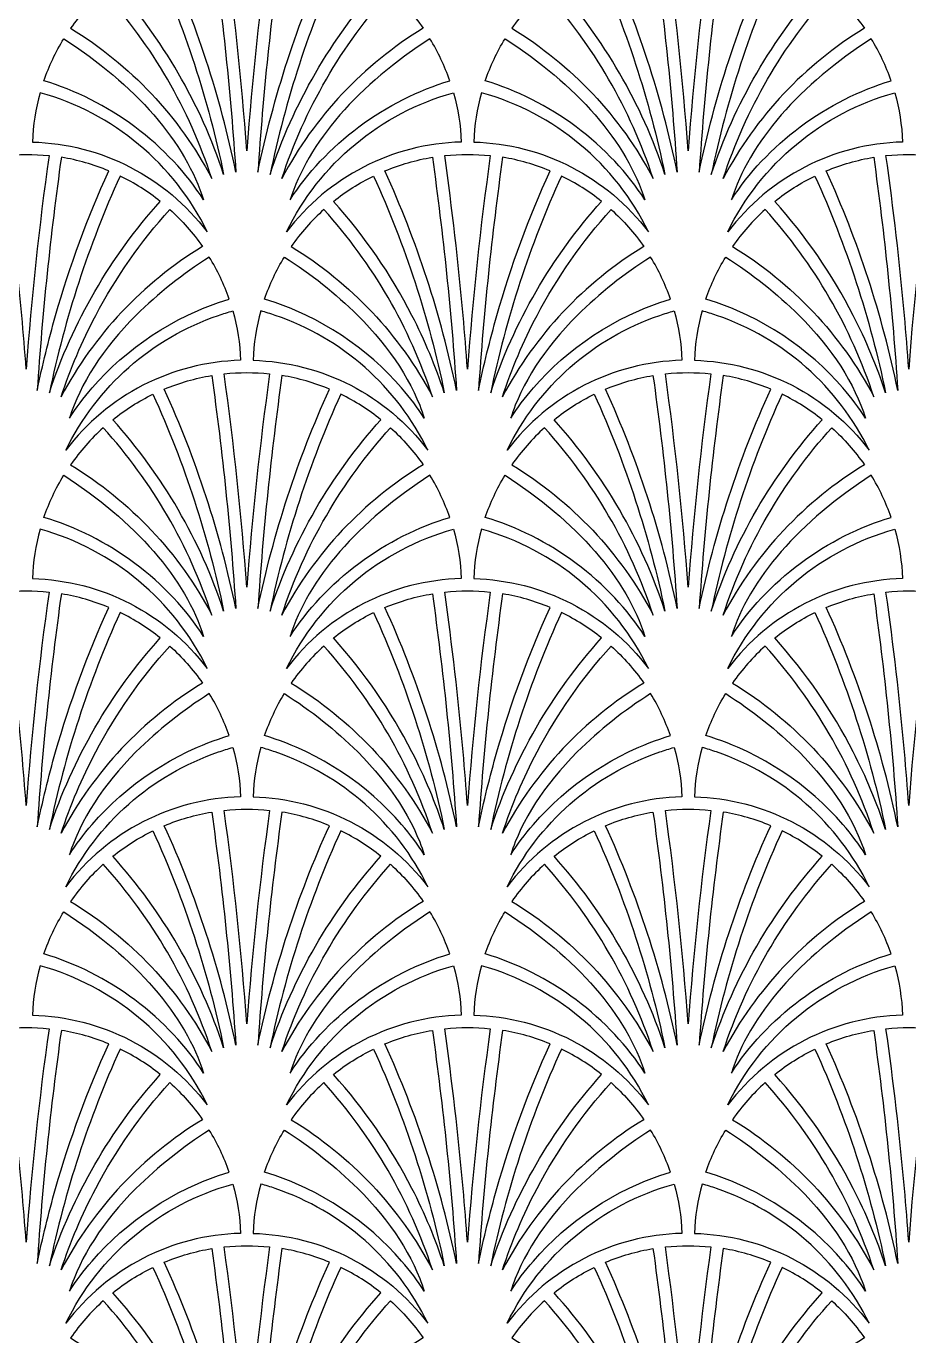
# Model space of a CAD drawing. Extents: x 2725 to 3975, y -848 to 1652.
# Drawn here: x 3244 to 3669, y -195 to 436 of the extents above; entities that cross this region are included whole.
import ezdxf

# ---------------------------------------------------------------- set-up
doc = ezdxf.new("R2010")
doc.units = 0
doc.layers.add('LAYER_05', color=1, linetype='CONTINUOUS')

msp = doc.modelspace()

# ---------------------------------------------------------------- linework, layer by layer
at = {"layer": 'LAYER_05'}
for points in [[(3333.12, 478.18, -0.018184), (3344.76, 365.84, 0.055844), (3310.27, 471.62, -0.057686)], [(3350.05, 376.13, 0.016589), (3339.07, 478.99, -0.053276), (3361.04, 478.99, 0.016589)], [(3366.98, 478.18, 0.018184), (3355.35, 365.84, -0.055844), (3389.84, 471.62, 0.057686)], [(3545.74, 478.18, -0.018184), (3557.38, 365.84, 0.055844), (3522.89, 471.62, -0.057686)], [(3562.68, 376.13, 0.016589), (3551.69, 478.99, -0.053276), (3573.66, 478.99, 0.016589)], [(3579.61, 478.18, 0.018184), (3567.97, 365.84, -0.055844), (3602.46, 471.62, 0.057686)], [(3304.8, 469.15, -0.055852), (3338.88, 364.62, 0.104701), (3285.43, 456.89, -0.055584)], [(3395.31, 469.15, 0.055852), (3361.22, 364.62, -0.104701), (3414.67, 456.89, 0.055584)], [(3517.42, 469.15, -0.055852), (3551.51, 364.62, 0.104701), (3498.05, 456.89, -0.055584)], [(3607.93, 469.15, 0.055852), (3573.84, 364.62, -0.104701), (3627.3, 456.89, 0.055584)], [(3265.11, 435.13, -0.136031), (3333.18, 362.76, 0.104879), (3280.86, 453.01, 0.057808)], [(3435, 435.13, 0.136031), (3366.92, 362.76, -0.104879), (3419.25, 453.01, -0.057808)], [(3477.73, 435.13, -0.136031), (3545.81, 362.76, 0.104879), (3493.48, 453.01, 0.057808)], [(3647.62, 435.13, 0.136031), (3579.55, 362.76, -0.104879), (3631.87, 453.01, -0.057808)], [(3261.83, 430.1), (3268.04, 425.97), (3274.07, 421.69), (3279.89, 417.26), (3285.48, 412.7), (3288.19, 410.38), (3290.83, 408.02), (3293.4, 405.64), (3295.91, 403.23), (3298.34, 400.79), (3300.71, 398.34), (3303, 395.86), (3305.21, 393.37), (3307.34, 390.85), (3309.4, 388.33), (3311.37, 385.78), (3313.26, 383.23), (3315.07, 380.67), (3316.79, 378.1), (3318.43, 375.53), (3319.98, 372.95), (3321.45, 370.37), (3322.82, 367.79), (3324.11, 365.21), (3325.32, 362.64), (3326.43, 360.07), (3327.45, 357.51), (3328.39, 354.96), (3329.24, 352.42), (3327.67, 354.81), (3326.02, 357.19), (3324.3, 359.55), (3322.51, 361.9), (3320.65, 364.22), (3318.72, 366.53), (3316.73, 368.81), (3314.67, 371.06), (3312.54, 373.27), (3310.35, 375.46), (3308.11, 377.6), (3305.8, 379.71), (3303.44, 381.77), (3301.03, 383.78), (3298.57, 385.75), (3296.06, 387.66), (3293.51, 389.52), (3290.92, 391.33), (3288.29, 393.07), (3285.63, 394.76), (3282.94, 396.39), (3280.22, 397.95), (3277.47, 399.45), (3274.71, 400.88), (3271.93, 402.24), (3269.14, 403.54), (3266.33, 404.76), (3263.52, 405.92), (3260.71, 407.01), (3257.9, 408.02), (3255.09, 408.97), (3252.29, 409.85, -0.054287)], [(3438.28, 430.1), (3432.06, 425.97), (3426.04, 421.69), (3420.22, 417.26), (3414.62, 412.7), (3411.92, 410.38), (3409.28, 408.02), (3406.7, 405.64), (3404.2, 403.23), (3401.76, 400.79), (3399.4, 398.34), (3397.11, 395.86), (3394.9, 393.37), (3392.77, 390.85), (3390.71, 388.33), (3388.74, 385.78), (3386.85, 383.23), (3385.04, 380.67), (3383.31, 378.1), (3381.68, 375.53), (3380.12, 372.95), (3378.66, 370.37), (3377.28, 367.79), (3375.99, 365.21), (3374.79, 362.64), (3373.68, 360.07), (3372.65, 357.51), (3371.72, 354.96), (3370.87, 352.42), (3372.44, 354.81), (3374.09, 357.19), (3375.8, 359.55), (3377.59, 361.9), (3379.45, 364.22), (3381.38, 366.53), (3383.38, 368.81), (3385.44, 371.06), (3387.56, 373.27), (3389.75, 375.46), (3392, 377.6), (3394.3, 379.71), (3396.66, 381.77), (3399.07, 383.78), (3401.53, 385.75), (3404.04, 387.66), (3406.59, 389.52), (3409.18, 391.33), (3411.81, 393.07), (3414.48, 394.76), (3417.17, 396.39), (3419.89, 397.95), (3422.63, 399.45), (3425.4, 400.88), (3428.18, 402.24), (3430.97, 403.54), (3433.77, 404.76), (3436.58, 405.92), (3439.39, 407.01), (3442.21, 408.02), (3445.01, 408.97), (3447.81, 409.85, 0.054287)], [(3474.45, 430.1), (3480.66, 425.97), (3486.69, 421.69), (3492.51, 417.26), (3498.1, 412.7), (3500.81, 410.38), (3503.45, 408.02), (3506.02, 405.64), (3508.53, 403.23), (3510.97, 400.79), (3513.33, 398.34), (3515.62, 395.86), (3517.83, 393.37), (3519.96, 390.85), (3522.02, 388.33), (3523.99, 385.78), (3525.88, 383.23), (3527.69, 380.67), (3529.41, 378.1), (3531.05, 375.53), (3532.6, 372.95), (3534.07, 370.37), (3535.45, 367.79), (3536.74, 365.21), (3537.94, 362.64), (3539.05, 360.07), (3540.08, 357.51), (3541.01, 354.96), (3541.86, 352.42), (3540.29, 354.81), (3538.64, 357.19), (3536.92, 359.55), (3535.13, 361.9), (3533.27, 364.22), (3531.35, 366.53), (3529.35, 368.81), (3527.29, 371.06), (3525.16, 373.27), (3522.98, 375.46), (3520.73, 377.6), (3518.43, 379.71), (3516.07, 381.77), (3513.66, 383.78), (3511.19, 385.75), (3508.69, 387.66), (3506.14, 389.52), (3503.54, 391.33), (3500.92, 393.07), (3498.25, 394.76), (3495.56, 396.39), (3492.84, 397.95), (3490.1, 399.45), (3487.33, 400.88), (3484.55, 402.24), (3481.76, 403.54), (3478.96, 404.76), (3476.15, 405.92), (3473.33, 407.01), (3470.52, 408.02), (3467.72, 408.97), (3464.92, 409.85, -0.054287)], [(3650.9, 430.1), (3644.69, 425.97), (3638.66, 421.69), (3632.84, 417.26), (3627.25, 412.7), (3624.54, 410.38), (3621.9, 408.02), (3619.33, 405.64), (3616.82, 403.23), (3614.38, 400.79), (3612.02, 398.34), (3609.73, 395.86), (3607.52, 393.37), (3605.39, 390.85), (3603.33, 388.33), (3601.36, 385.78), (3599.47, 383.23), (3597.66, 380.67), (3595.94, 378.1), (3594.3, 375.53), (3592.75, 372.95), (3591.28, 370.37), (3589.9, 367.79), (3588.62, 365.21), (3587.41, 362.64), (3586.3, 360.07), (3585.28, 357.51), (3584.34, 354.96), (3583.49, 352.42), (3585.06, 354.81), (3586.71, 357.19), (3588.43, 359.55), (3590.22, 361.9), (3592.08, 364.22), (3594, 366.53), (3596, 368.81), (3598.06, 371.06), (3600.19, 373.27), (3602.37, 375.46), (3604.62, 377.6), (3606.93, 379.71), (3609.28, 381.77), (3611.7, 383.78), (3614.16, 385.75), (3616.66, 387.66), (3619.22, 389.52), (3621.81, 391.33), (3624.44, 393.07), (3627.1, 394.76), (3629.79, 396.39), (3632.51, 397.95), (3635.26, 399.45), (3638.02, 400.88), (3640.8, 402.24), (3643.59, 403.54), (3646.4, 404.76), (3649.2, 405.92), (3652.02, 407.01), (3654.83, 408.02), (3657.64, 408.97), (3660.44, 409.85, 0.054287)], [(3246.74, 380.34, -0.227638), (3330.96, 337.02, 0.214359), (3250.5, 404.12, 0.058403)], [(3453.36, 380.34, 0.227638), (3369.15, 337.02, -0.214359), (3449.6, 404.12, -0.058403)], [(3459.37, 380.34, -0.227638), (3543.58, 337.02, 0.214359), (3463.13, 404.12, 0.058403)], [(3665.99, 380.34, 0.227638), (3581.77, 337.02, -0.214359), (3662.22, 404.12, -0.058403)], [(3241.63, 296.77, 0.012432), (3232.76, 373.8, -0.053276), (3254.73, 373.8, 0.016589), (3243.74, 270.94, 0.004156)], [(3257.91, 296.77, -0.037182), (3283.53, 366.42, 0.057686), (3260.67, 372.99, 0.018184), (3249.03, 260.64, -0.018623)], [(3451.07, 260.64, 0.055844), (3416.58, 366.42, -0.057686), (3439.43, 372.99, -0.018184)], [(3454.25, 296.77, 0.012432), (3445.38, 373.8, -0.053276), (3467.35, 373.8, 0.016589), (3456.36, 270.94, 0.004156)], [(3470.53, 296.77, -0.037182), (3496.15, 366.42, 0.057686), (3473.3, 372.99, 0.018184), (3461.66, 260.64, -0.018623)], [(3663.69, 260.64, 0.055844), (3629.2, 366.42, -0.057686), (3652.06, 372.99, -0.018184)], [(3666.88, 296.77, 0.012432), (3658, 373.8, -0.053276), (3679.97, 373.8, 0.016589), (3668.99, 270.94, 0.004156)], [(3254.91, 259.43, -0.104701), (3308.36, 351.7, 0.055584), (3289, 363.95, 0.055852)], [(3429.62, 296.77, 0.065073), (3391.74, 351.7, -0.055584), (3411.11, 363.95, -0.055852), (3445.2, 259.43, 0.03936)], [(3467.53, 259.43, -0.104701), (3520.99, 351.7, 0.055584), (3501.62, 363.95, 0.055852)], [(3642.24, 296.77, 0.065073), (3604.37, 351.7, -0.055584), (3623.73, 363.95, -0.055852), (3657.82, 259.43, 0.03936)], [(3277.25, 296.77, -0.062169), (3312.94, 347.81, -0.057808), (3328.69, 329.93, 0.136031), (3260.61, 257.56, -0.042433)], [(3439.49, 257.56, 0.104879), (3387.17, 347.81, 0.057808), (3371.42, 329.93, -0.136031)], [(3489.87, 296.77, -0.062169), (3525.56, 347.81, -0.057808), (3541.31, 329.93, 0.136031), (3473.23, 257.56, -0.042433)], [(3652.12, 257.56, 0.104879), (3599.79, 347.81, 0.057808), (3584.04, 329.93, -0.136031)], [(3264.56, 247.23), (3265.77, 249.08), (3267.03, 250.92), (3268.33, 252.76), (3269.67, 254.59), (3271.06, 256.41), (3272.48, 258.22), (3273.95, 260.01), (3275.46, 261.79), (3278.61, 265.3), (3281.9, 268.74), (3285.34, 272.09), (3288.93, 275.34), (3292.64, 278.48), (3296.47, 281.51), (3300.41, 284.42), (3304.44, 287.18), (3308.56, 289.81), (3312.75, 292.29), (3317, 294.61), (3321.3, 296.77, -0.039301), (3341.5, 304.65, 0.054287), (3331.97, 324.9, 0.053379), (3296.62, 296.77), (3293.71, 293.79), (3290.91, 290.78), (3288.22, 287.74), (3285.65, 284.68), (3283.19, 281.59), (3280.86, 278.49), (3278.65, 275.37), (3276.57, 272.24), (3274.61, 269.1), (3272.79, 265.96), (3271.09, 262.82), (3269.52, 259.68), (3268.08, 256.55), (3266.78, 253.43), (3266.17, 251.87), (3265.6, 250.32), (3265.06, 248.77)], [(3435.55, 247.23), (3434.34, 249.08), (3433.08, 250.92), (3431.78, 252.76), (3430.44, 254.59), (3429.05, 256.41), (3427.62, 258.22), (3426.15, 260.01), (3424.64, 261.79), (3421.5, 265.3), (3418.21, 268.74), (3414.76, 272.09), (3411.18, 275.34), (3407.47, 278.48), (3403.64, 281.51), (3399.7, 284.42), (3395.66, 287.18), (3391.54, 289.81), (3387.35, 292.29), (3383.1, 294.61), (3378.8, 296.77, 0.039301), (3358.6, 304.65, -0.054287), (3368.14, 324.9, -0.053379), (3403.49, 296.77), (3406.4, 293.79), (3409.2, 290.78), (3411.89, 287.74), (3414.46, 284.68), (3416.91, 281.59), (3419.24, 278.49), (3421.45, 275.37), (3423.54, 272.24), (3425.49, 269.1), (3427.32, 265.96), (3429.02, 262.82), (3430.59, 259.68), (3432.02, 256.55), (3433.33, 253.43), (3433.93, 251.87), (3434.51, 250.32), (3435.04, 248.77)], [(3477.18, 247.23), (3478.39, 249.08), (3479.65, 250.92), (3480.95, 252.76), (3482.29, 254.59), (3483.68, 256.41), (3485.11, 258.22), (3486.58, 260.01), (3488.09, 261.79), (3491.23, 265.3), (3494.52, 268.74), (3497.97, 272.09), (3501.55, 275.34), (3505.26, 278.48), (3509.09, 281.51), (3513.03, 284.42), (3517.06, 287.18), (3521.18, 289.81), (3525.38, 292.29), (3529.63, 294.61), (3533.92, 296.77, -0.039301), (3554.12, 304.65, 0.054287), (3544.59, 324.9, 0.053379), (3509.24, 296.77), (3506.33, 293.79), (3503.53, 290.78), (3500.84, 287.74), (3498.27, 284.68), (3495.82, 281.59), (3493.48, 278.49), (3491.28, 275.37), (3489.19, 272.24), (3487.24, 269.1), (3485.41, 265.96), (3483.71, 262.82), (3482.14, 259.68), (3480.71, 256.55), (3479.4, 253.43), (3478.8, 251.87), (3478.22, 250.32), (3477.68, 248.77)], [(3648.17, 247.23), (3646.96, 249.08), (3645.7, 250.92), (3644.4, 252.76), (3643.06, 254.59), (3641.67, 256.41), (3640.25, 258.22), (3638.78, 260.01), (3637.27, 261.79), (3634.12, 265.3), (3630.83, 268.74), (3627.38, 272.09), (3623.8, 275.34), (3620.09, 278.48), (3616.26, 281.51), (3612.32, 284.42), (3608.29, 287.18), (3604.17, 289.81), (3599.97, 292.29), (3595.72, 294.61), (3591.43, 296.77, 0.039301), (3571.23, 304.65, -0.054287), (3580.76, 324.9, -0.053379), (3616.11, 296.77), (3619.02, 293.79), (3621.82, 290.78), (3624.51, 287.74), (3627.08, 284.68), (3629.54, 281.59), (3631.87, 278.49), (3634.08, 275.37), (3636.16, 272.24), (3638.11, 269.1), (3639.94, 265.96), (3641.64, 262.82), (3643.21, 259.68), (3644.65, 256.55), (3645.95, 253.43), (3646.56, 251.87), (3647.13, 250.32), (3647.67, 248.77)], [(3336.38, 296.77, -0.01416), (3343.29, 298.92, -0.058403), (3347.05, 275.14, 0.227638), (3262.84, 231.83, -0.199593)], [(3363.73, 296.77, 0.01416), (3356.82, 298.92, 0.058403), (3353.05, 275.14, -0.227638), (3437.27, 231.83, 0.199593)], [(3549, 296.77, -0.01416), (3555.91, 298.92, -0.058403), (3559.67, 275.14, 0.227638), (3475.46, 231.83, -0.199593)], [(3576.35, 296.77, 0.01416), (3569.44, 298.92, 0.058403), (3565.68, 275.14, -0.227638), (3649.89, 231.83, 0.199593)], [(3333.12, 267.79, -0.018184), (3344.76, 155.45, 0.055844), (3310.27, 261.22, -0.057686)], [(3350.05, 165.74, 0.016589), (3339.07, 268.6, -0.053276), (3361.04, 268.6, 0.016589)], [(3366.98, 267.79, 0.018184), (3355.35, 155.45, -0.055844), (3389.84, 261.22, 0.057686)], [(3545.74, 267.79, -0.018184), (3557.38, 155.45, 0.055844), (3522.89, 261.22, -0.057686)], [(3562.68, 165.74, 0.016589), (3551.69, 268.6, -0.053276), (3573.66, 268.6, 0.016589)], [(3579.61, 267.79, 0.018184), (3567.97, 155.45, -0.055844), (3602.46, 261.22, 0.057686)], [(3304.8, 258.76, -0.055852), (3338.88, 154.23, 0.104701), (3285.43, 246.5, -0.055584)], [(3395.31, 258.76, 0.055852), (3361.22, 154.23, -0.104701), (3414.67, 246.5, 0.055584)], [(3517.42, 258.76, -0.055852), (3551.51, 154.23, 0.104701), (3498.05, 246.5, -0.055584)], [(3607.93, 258.76, 0.055852), (3573.84, 154.23, -0.104701), (3627.3, 246.5, 0.055584)], [(3265.11, 224.74, -0.136031), (3333.18, 152.37, 0.104879), (3280.86, 242.62, 0.057808)], [(3435, 224.74, 0.136031), (3366.92, 152.37, -0.104879), (3419.25, 242.62, -0.057808)], [(3477.73, 224.74, -0.136031), (3545.81, 152.37, 0.104879), (3493.48, 242.62, 0.057808)], [(3647.62, 224.74, 0.136031), (3579.55, 152.37, -0.104879), (3631.87, 242.62, -0.057808)], [(3261.83, 219.71), (3268.04, 215.58), (3274.07, 211.3), (3279.89, 206.87), (3285.48, 202.31), (3288.19, 199.99), (3290.83, 197.63), (3293.4, 195.25), (3295.91, 192.84), (3298.34, 190.4), (3300.71, 187.95), (3303, 185.47), (3305.21, 182.97), (3307.34, 180.46), (3309.4, 177.93), (3311.37, 175.39), (3313.26, 172.84), (3315.07, 170.28), (3316.79, 167.71), (3318.43, 165.14), (3319.98, 162.56), (3321.45, 159.98), (3322.82, 157.4), (3324.11, 154.82), (3325.32, 152.25), (3326.43, 149.68), (3327.45, 147.12), (3328.39, 144.57), (3329.24, 142.03), (3327.67, 144.42), (3326.02, 146.8), (3324.3, 149.16), (3322.51, 151.51), (3320.65, 153.83), (3318.72, 156.14), (3316.73, 158.42), (3314.67, 160.67), (3312.54, 162.88), (3310.35, 165.07), (3308.11, 167.21), (3305.8, 169.32), (3303.44, 171.38), (3301.03, 173.39), (3298.57, 175.36), (3296.06, 177.27), (3293.51, 179.13), (3290.92, 180.94), (3288.29, 182.68), (3285.63, 184.37), (3282.94, 186), (3280.22, 187.56), (3277.47, 189.05), (3274.71, 190.49), (3271.93, 191.85), (3269.14, 193.14), (3266.33, 194.37), (3263.52, 195.53), (3260.71, 196.61), (3257.9, 197.63), (3255.09, 198.58), (3252.29, 199.45, -0.054287)], [(3438.28, 219.71), (3432.06, 215.58), (3426.04, 211.3), (3420.22, 206.87), (3414.62, 202.31), (3411.92, 199.99), (3409.28, 197.63), (3406.7, 195.25), (3404.2, 192.84), (3401.76, 190.4), (3399.4, 187.95), (3397.11, 185.47), (3394.9, 182.97), (3392.77, 180.46), (3390.71, 177.93), (3388.74, 175.39), (3386.85, 172.84), (3385.04, 170.28), (3383.31, 167.71), (3381.68, 165.14), (3380.12, 162.56), (3378.66, 159.98), (3377.28, 157.4), (3375.99, 154.82), (3374.79, 152.25), (3373.68, 149.68), (3372.65, 147.12), (3371.72, 144.57), (3370.87, 142.03), (3372.44, 144.42), (3374.09, 146.8), (3375.8, 149.16), (3377.59, 151.51), (3379.45, 153.83), (3381.38, 156.14), (3383.38, 158.42), (3385.44, 160.67), (3387.56, 162.88), (3389.75, 165.07), (3392, 167.21), (3394.3, 169.32), (3396.66, 171.38), (3399.07, 173.39), (3401.53, 175.36), (3404.04, 177.27), (3406.59, 179.13), (3409.18, 180.94), (3411.81, 182.68), (3414.48, 184.37), (3417.17, 186), (3419.89, 187.56), (3422.63, 189.05), (3425.4, 190.49), (3428.18, 191.85), (3430.97, 193.14), (3433.77, 194.37), (3436.58, 195.53), (3439.39, 196.61), (3442.21, 197.63), (3445.01, 198.58), (3447.81, 199.45, 0.054287)], [(3474.45, 219.71), (3480.66, 215.58), (3486.69, 211.3), (3492.51, 206.87), (3498.1, 202.31), (3500.81, 199.99), (3503.45, 197.63), (3506.02, 195.25), (3508.53, 192.84), (3510.97, 190.4), (3513.33, 187.95), (3515.62, 185.47), (3517.83, 182.97), (3519.96, 180.46), (3522.02, 177.93), (3523.99, 175.39), (3525.88, 172.84), (3527.69, 170.28), (3529.41, 167.71), (3531.05, 165.14), (3532.6, 162.56), (3534.07, 159.98), (3535.45, 157.4), (3536.74, 154.82), (3537.94, 152.25), (3539.05, 149.68), (3540.08, 147.12), (3541.01, 144.57), (3541.86, 142.03), (3540.29, 144.42), (3538.64, 146.8), (3536.92, 149.16), (3535.13, 151.51), (3533.27, 153.83), (3531.35, 156.14), (3529.35, 158.42), (3527.29, 160.67), (3525.16, 162.88), (3522.98, 165.07), (3520.73, 167.21), (3518.43, 169.32), (3516.07, 171.38), (3513.66, 173.39), (3511.19, 175.36), (3508.69, 177.27), (3506.14, 179.13), (3503.54, 180.94), (3500.92, 182.68), (3498.25, 184.37), (3495.56, 186), (3492.84, 187.56), (3490.1, 189.05), (3487.33, 190.49), (3484.55, 191.85), (3481.76, 193.14), (3478.96, 194.37), (3476.15, 195.53), (3473.33, 196.61), (3470.52, 197.63), (3467.72, 198.58), (3464.92, 199.45, -0.054287)], [(3650.9, 219.71), (3644.69, 215.58), (3638.66, 211.3), (3632.84, 206.87), (3627.25, 202.31), (3624.54, 199.99), (3621.9, 197.63), (3619.33, 195.25), (3616.82, 192.84), (3614.38, 190.4), (3612.02, 187.95), (3609.73, 185.47), (3607.52, 182.97), (3605.39, 180.46), (3603.33, 177.93), (3601.36, 175.39), (3599.47, 172.84), (3597.66, 170.28), (3595.94, 167.71), (3594.3, 165.14), (3592.75, 162.56), (3591.28, 159.98), (3589.9, 157.4), (3588.62, 154.82), (3587.41, 152.25), (3586.3, 149.68), (3585.28, 147.12), (3584.34, 144.57), (3583.49, 142.03), (3585.06, 144.42), (3586.71, 146.8), (3588.43, 149.16), (3590.22, 151.51), (3592.08, 153.83), (3594, 156.14), (3596, 158.42), (3598.06, 160.67), (3600.19, 162.88), (3602.37, 165.07), (3604.62, 167.21), (3606.93, 169.32), (3609.28, 171.38), (3611.7, 173.39), (3614.16, 175.36), (3616.66, 177.27), (3619.22, 179.13), (3621.81, 180.94), (3624.44, 182.68), (3627.1, 184.37), (3629.79, 186), (3632.51, 187.56), (3635.26, 189.05), (3638.02, 190.49), (3640.8, 191.85), (3643.59, 193.14), (3646.4, 194.37), (3649.2, 195.53), (3652.02, 196.61), (3654.83, 197.63), (3657.64, 198.58), (3660.44, 199.45, 0.054287)], [(3246.74, 169.95, -0.227638), (3330.96, 126.63, 0.214359), (3250.5, 193.72, 0.058403)], [(3453.36, 169.95, 0.227638), (3369.15, 126.63, -0.214359), (3449.6, 193.72, -0.058403)], [(3459.37, 169.95, -0.227638), (3543.58, 126.63, 0.214359), (3463.13, 193.72, 0.058403)], [(3665.99, 169.95, 0.227638), (3581.77, 126.63, -0.214359), (3662.22, 193.72, -0.058403)], [(3241.63, 86.38, 0.012432), (3232.76, 163.4, -0.053276), (3254.73, 163.4, 0.016589), (3243.74, 60.55, 0.004156)], [(3257.91, 86.38, -0.037182), (3283.53, 156.03, 0.057686), (3260.67, 162.59, 0.018184), (3249.03, 50.25, -0.018623)], [(3451.07, 50.25, 0.055844), (3416.58, 156.03, -0.057686), (3439.43, 162.59, -0.018184)], [(3454.25, 86.38, 0.012432), (3445.38, 163.4, -0.053276), (3467.35, 163.4, 0.016589), (3456.36, 60.55, 0.004156)], [(3470.53, 86.38, -0.037182), (3496.15, 156.03, 0.057686), (3473.3, 162.59, 0.018184), (3461.66, 50.25, -0.018623)], [(3663.69, 50.25, 0.055844), (3629.2, 156.03, -0.057686), (3652.06, 162.59, -0.018184)], [(3666.88, 86.38, 0.012432), (3658, 163.4, -0.053276), (3679.97, 163.4, 0.016589), (3668.99, 60.55, 0.004156)], [(3254.91, 49.04, -0.104701), (3308.36, 141.31, 0.055584), (3289, 153.56, 0.055852)], [(3429.62, 86.38, 0.065073), (3391.74, 141.31, -0.055584), (3411.11, 153.56, -0.055852), (3445.2, 49.04, 0.03936)], [(3467.53, 49.04, -0.104701), (3520.99, 141.31, 0.055584), (3501.62, 153.56, 0.055852)], [(3642.24, 86.38, 0.065073), (3604.37, 141.31, -0.055584), (3623.73, 153.56, -0.055852), (3657.82, 49.04, 0.03936)], [(3277.25, 86.38, -0.062169), (3312.94, 137.42, -0.057808), (3328.69, 119.54, 0.136031), (3260.61, 47.17, -0.042433)], [(3439.49, 47.17, 0.104879), (3387.17, 137.42, 0.057808), (3371.42, 119.54, -0.136031)], [(3489.87, 86.38, -0.062169), (3525.56, 137.42, -0.057808), (3541.31, 119.54, 0.136031), (3473.23, 47.17, -0.042433)], [(3652.12, 47.17, 0.104879), (3599.79, 137.42, 0.057808), (3584.04, 119.54, -0.136031)], [(3264.56, 36.83), (3265.77, 38.69), (3267.03, 40.53), (3268.33, 42.37), (3269.67, 44.2), (3271.06, 46.02), (3272.48, 47.82), (3273.95, 49.62), (3275.46, 51.4), (3278.61, 54.91), (3281.9, 58.34), (3285.34, 61.69), (3288.93, 64.95), (3292.64, 68.09), (3296.47, 71.12), (3300.41, 74.02), (3304.44, 76.79), (3308.56, 79.42), (3312.75, 81.9), (3317, 84.22), (3321.3, 86.38, -0.039301), (3341.5, 94.26, 0.054287), (3331.97, 114.51, 0.053379), (3296.62, 86.38), (3293.71, 83.4), (3290.91, 80.39), (3288.22, 77.35), (3285.65, 74.29), (3283.19, 71.2), (3280.86, 68.1), (3278.65, 64.98), (3276.57, 61.85), (3274.61, 58.71), (3272.79, 55.57), (3271.09, 52.43), (3269.52, 49.29), (3268.08, 46.16), (3266.78, 43.04), (3266.17, 41.48), (3265.6, 39.93), (3265.06, 38.38)], [(3435.55, 36.83), (3434.34, 38.69), (3433.08, 40.53), (3431.78, 42.37), (3430.44, 44.2), (3429.05, 46.02), (3427.62, 47.82), (3426.15, 49.62), (3424.64, 51.4), (3421.5, 54.91), (3418.21, 58.34), (3414.76, 61.69), (3411.18, 64.95), (3407.47, 68.09), (3403.64, 71.12), (3399.7, 74.02), (3395.66, 76.79), (3391.54, 79.42), (3387.35, 81.9), (3383.1, 84.22), (3378.8, 86.38, 0.039301), (3358.6, 94.26, -0.054287), (3368.14, 114.51, -0.053379), (3403.49, 86.38), (3406.4, 83.4), (3409.2, 80.39), (3411.89, 77.35), (3414.46, 74.29), (3416.91, 71.2), (3419.24, 68.1), (3421.45, 64.98), (3423.54, 61.85), (3425.49, 58.71), (3427.32, 55.57), (3429.02, 52.43), (3430.59, 49.29), (3432.02, 46.16), (3433.33, 43.04), (3433.93, 41.48), (3434.51, 39.93), (3435.04, 38.38)], [(3477.18, 36.83), (3478.39, 38.69), (3479.65, 40.53), (3480.95, 42.37), (3482.29, 44.2), (3483.68, 46.02), (3485.11, 47.82), (3486.58, 49.62), (3488.09, 51.4), (3491.23, 54.91), (3494.52, 58.34), (3497.97, 61.69), (3501.55, 64.95), (3505.26, 68.09), (3509.09, 71.12), (3513.03, 74.02), (3517.06, 76.79), (3521.18, 79.42), (3525.38, 81.9), (3529.63, 84.22), (3533.92, 86.38, -0.039301), (3554.12, 94.26, 0.054287), (3544.59, 114.51, 0.053379), (3509.24, 86.38), (3506.33, 83.4), (3503.53, 80.39), (3500.84, 77.35), (3498.27, 74.29), (3495.82, 71.2), (3493.48, 68.1), (3491.28, 64.98), (3489.19, 61.85), (3487.24, 58.71), (3485.41, 55.57), (3483.71, 52.43), (3482.14, 49.29), (3480.71, 46.16), (3479.4, 43.04), (3478.8, 41.48), (3478.22, 39.93), (3477.68, 38.38)], [(3648.17, 36.83), (3646.96, 38.69), (3645.7, 40.53), (3644.4, 42.37), (3643.06, 44.2), (3641.67, 46.02), (3640.25, 47.82), (3638.78, 49.62), (3637.27, 51.4), (3634.12, 54.91), (3630.83, 58.34), (3627.38, 61.69), (3623.8, 64.95), (3620.09, 68.09), (3616.26, 71.12), (3612.32, 74.02), (3608.29, 76.79), (3604.17, 79.42), (3599.97, 81.9), (3595.72, 84.22), (3591.43, 86.38, 0.039301), (3571.23, 94.26, -0.054287), (3580.76, 114.51, -0.053379), (3616.11, 86.38), (3619.02, 83.4), (3621.82, 80.39), (3624.51, 77.35), (3627.08, 74.29), (3629.54, 71.2), (3631.87, 68.1), (3634.08, 64.98), (3636.16, 61.85), (3638.11, 58.71), (3639.94, 55.57), (3641.64, 52.43), (3643.21, 49.29), (3644.65, 46.16), (3645.95, 43.04), (3646.56, 41.48), (3647.13, 39.93), (3647.67, 38.38)], [(3336.38, 86.38, -0.01416), (3343.29, 88.53, -0.058403), (3347.05, 64.75, 0.227638), (3262.84, 21.44, -0.199593)], [(3363.73, 86.38, 0.01416), (3356.82, 88.53, 0.058403), (3353.05, 64.75, -0.227638), (3437.27, 21.44, 0.199593)], [(3549, 86.38, -0.01416), (3555.91, 88.53, -0.058403), (3559.67, 64.75, 0.227638), (3475.46, 21.44, -0.199593)], [(3576.35, 86.38, 0.01416), (3569.44, 88.53, 0.058403), (3565.68, 64.75, -0.227638), (3649.89, 21.44, 0.199593)], [(3333.12, 57.4, -0.018184), (3344.76, -54.95, 0.055844), (3310.27, 50.83, -0.057686)], [(3350.05, -44.65, 0.016589), (3339.07, 58.21, -0.053276), (3361.04, 58.21, 0.016589)], [(3366.98, 57.4, 0.018184), (3355.35, -54.95, -0.055844), (3389.84, 50.83, 0.057686)], [(3545.74, 57.4, -0.018184), (3557.38, -54.95, 0.055844), (3522.89, 50.83, -0.057686)], [(3562.68, -44.65, 0.016589), (3551.69, 58.21, -0.053276), (3573.66, 58.21, 0.016589)], [(3579.61, 57.4, 0.018184), (3567.97, -54.95, -0.055844), (3602.46, 50.83, 0.057686)], [(3304.8, 48.36, -0.055852), (3338.88, -56.16, 0.104701), (3285.43, 36.11, -0.055584)], [(3395.31, 48.36, 0.055852), (3361.22, -56.16, -0.104701), (3414.67, 36.11, 0.055584)], [(3517.42, 48.36, -0.055852), (3551.51, -56.16, 0.104701), (3498.05, 36.11, -0.055584)], [(3607.93, 48.36, 0.055852), (3573.84, -56.16, -0.104701), (3627.3, 36.11, 0.055584)], [(3265.11, 14.34, -0.136031), (3333.18, -58.03, 0.104879), (3280.86, 32.23, 0.057808)], [(3435, 14.34, 0.136031), (3366.92, -58.03, -0.104879), (3419.25, 32.23, -0.057808)], [(3477.73, 14.34, -0.136031), (3545.81, -58.03, 0.104879), (3493.48, 32.23, 0.057808)], [(3647.62, 14.34, 0.136031), (3579.55, -58.03, -0.104879), (3631.87, 32.23, -0.057808)], [(3261.83, 9.32), (3268.04, 5.19), (3274.07, 0.91), (3279.89, -3.52), (3285.48, -8.08), (3288.19, -10.41), (3290.83, -12.76), (3293.4, -15.15), (3295.91, -17.56), (3298.34, -19.99), (3300.71, -22.45), (3303, -24.92), (3305.21, -27.42), (3307.34, -29.93), (3309.4, -32.46), (3311.37, -35), (3313.26, -37.55), (3315.07, -40.11), (3316.79, -42.68), (3318.43, -45.25), (3319.98, -47.83), (3321.45, -50.41), (3322.82, -52.99), (3324.11, -55.57), (3325.32, -58.14), (3326.43, -60.71), (3327.45, -63.27), (3328.39, -65.82), (3329.24, -68.36), (3327.67, -65.97), (3326.02, -63.6), (3324.3, -61.23), (3322.51, -58.88), (3320.65, -56.56), (3318.72, -54.25), (3316.73, -51.98), (3314.67, -49.73), (3312.54, -47.51), (3310.35, -45.33), (3308.11, -43.18), (3305.8, -41.08), (3303.44, -39.02), (3301.03, -37), (3298.57, -35.04), (3296.06, -33.12), (3293.51, -31.26), (3290.92, -29.46), (3288.29, -27.71), (3285.63, -26.02), (3282.94, -24.4), (3280.22, -22.83), (3277.47, -21.34), (3274.71, -19.91), (3271.93, -18.54), (3269.14, -17.25), (3266.33, -16.02), (3263.52, -14.86), (3260.71, -13.78), (3257.9, -12.76), (3255.09, -11.81), (3252.29, -10.94, -0.054287)], [(3438.28, 9.32), (3432.06, 5.19), (3426.04, 0.91), (3420.22, -3.52), (3414.62, -8.08), (3411.92, -10.41), (3409.28, -12.76), (3406.7, -15.15), (3404.2, -17.56), (3401.76, -19.99), (3399.4, -22.45), (3397.11, -24.92), (3394.9, -27.42), (3392.77, -29.93), (3390.71, -32.46), (3388.74, -35), (3386.85, -37.55), (3385.04, -40.11), (3383.31, -42.68), (3381.68, -45.25), (3380.12, -47.83), (3378.66, -50.41), (3377.28, -52.99), (3375.99, -55.57), (3374.79, -58.14), (3373.68, -60.71), (3372.65, -63.27), (3371.72, -65.82), (3370.87, -68.36), (3372.44, -65.97), (3374.09, -63.6), (3375.8, -61.23), (3377.59, -58.88), (3379.45, -56.56), (3381.38, -54.25), (3383.38, -51.98), (3385.44, -49.73), (3387.56, -47.51), (3389.75, -45.33), (3392, -43.18), (3394.3, -41.08), (3396.66, -39.02), (3399.07, -37), (3401.53, -35.04), (3404.04, -33.12), (3406.59, -31.26), (3409.18, -29.46), (3411.81, -27.71), (3414.48, -26.02), (3417.17, -24.4), (3419.89, -22.83), (3422.63, -21.34), (3425.4, -19.91), (3428.18, -18.54), (3430.97, -17.25), (3433.77, -16.02), (3436.58, -14.86), (3439.39, -13.78), (3442.21, -12.76), (3445.01, -11.81), (3447.81, -10.94, 0.054287)], [(3474.45, 9.32), (3480.66, 5.19), (3486.69, 0.91), (3492.51, -3.52), (3498.1, -8.08), (3500.81, -10.41), (3503.45, -12.76), (3506.02, -15.15), (3508.53, -17.56), (3510.97, -19.99), (3513.33, -22.45), (3515.62, -24.92), (3517.83, -27.42), (3519.96, -29.93), (3522.02, -32.46), (3523.99, -35), (3525.88, -37.55), (3527.69, -40.11), (3529.41, -42.68), (3531.05, -45.25), (3532.6, -47.83), (3534.07, -50.41), (3535.45, -52.99), (3536.74, -55.57), (3537.94, -58.14), (3539.05, -60.71), (3540.08, -63.27), (3541.01, -65.82), (3541.86, -68.36), (3540.29, -65.97), (3538.64, -63.6), (3536.92, -61.23), (3535.13, -58.88), (3533.27, -56.56), (3531.35, -54.25), (3529.35, -51.98), (3527.29, -49.73), (3525.16, -47.51), (3522.98, -45.33), (3520.73, -43.18), (3518.43, -41.08), (3516.07, -39.02), (3513.66, -37), (3511.19, -35.04), (3508.69, -33.12), (3506.14, -31.26), (3503.54, -29.46), (3500.92, -27.71), (3498.25, -26.02), (3495.56, -24.4), (3492.84, -22.83), (3490.1, -21.34), (3487.33, -19.91), (3484.55, -18.54), (3481.76, -17.25), (3478.96, -16.02), (3476.15, -14.86), (3473.33, -13.78), (3470.52, -12.76), (3467.72, -11.81), (3464.92, -10.94, -0.054287)], [(3650.9, 9.32), (3644.69, 5.19), (3638.66, 0.91), (3632.84, -3.52), (3627.25, -8.08), (3624.54, -10.41), (3621.9, -12.76), (3619.33, -15.15), (3616.82, -17.56), (3614.38, -19.99), (3612.02, -22.45), (3609.73, -24.92), (3607.52, -27.42), (3605.39, -29.93), (3603.33, -32.46), (3601.36, -35), (3599.47, -37.55), (3597.66, -40.11), (3595.94, -42.68), (3594.3, -45.25), (3592.75, -47.83), (3591.28, -50.41), (3589.9, -52.99), (3588.62, -55.57), (3587.41, -58.14), (3586.3, -60.71), (3585.28, -63.27), (3584.34, -65.82), (3583.49, -68.36), (3585.06, -65.97), (3586.71, -63.6), (3588.43, -61.23), (3590.22, -58.88), (3592.08, -56.56), (3594, -54.25), (3596, -51.98), (3598.06, -49.73), (3600.19, -47.51), (3602.37, -45.33), (3604.62, -43.18), (3606.93, -41.08), (3609.28, -39.02), (3611.7, -37), (3614.16, -35.04), (3616.66, -33.12), (3619.22, -31.26), (3621.81, -29.46), (3624.44, -27.71), (3627.1, -26.02), (3629.79, -24.4), (3632.51, -22.83), (3635.26, -21.34), (3638.02, -19.91), (3640.8, -18.54), (3643.59, -17.25), (3646.4, -16.02), (3649.2, -14.86), (3652.02, -13.78), (3654.83, -12.76), (3657.64, -11.81), (3660.44, -10.94, 0.054287)], [(3246.74, -40.44, -0.227638), (3330.96, -83.76, 0.214359), (3250.5, -16.67, 0.058403)], [(3453.36, -40.44, 0.227638), (3369.15, -83.76, -0.214359), (3449.6, -16.67, -0.058403)], [(3459.37, -40.44, -0.227638), (3543.58, -83.76, 0.214359), (3463.13, -16.67, 0.058403)], [(3665.99, -40.44, 0.227638), (3581.77, -83.76, -0.214359), (3662.22, -16.67, -0.058403)], [(3241.63, -124.01, 0.012432), (3232.76, -46.99, -0.053276), (3254.73, -46.99, 0.016589), (3243.74, -149.85, 0.004156)], [(3257.91, -124.01, -0.037182), (3283.53, -54.36, 0.057686), (3260.67, -47.8, 0.018184), (3249.03, -160.14, -0.018623)], [(3451.07, -160.14, 0.055844), (3416.58, -54.36, -0.057686), (3439.43, -47.8, -0.018184)], [(3454.25, -124.01, 0.012432), (3445.38, -46.99, -0.053276), (3467.35, -46.99, 0.016589), (3456.36, -149.85, 0.004156)], [(3470.53, -124.01, -0.037182), (3496.15, -54.36, 0.057686), (3473.3, -47.8, 0.018184), (3461.66, -160.14, -0.018623)], [(3663.69, -160.14, 0.055844), (3629.2, -54.36, -0.057686), (3652.06, -47.8, -0.018184)], [(3666.88, -124.01, 0.012432), (3658, -46.99, -0.053276), (3679.97, -46.99, 0.016589), (3668.99, -149.85, 0.004156)], [(3254.91, -161.35, -0.104701), (3308.36, -69.08, 0.055584), (3289, -56.83, 0.055852)], [(3429.62, -124.01, 0.065073), (3391.74, -69.08, -0.055584), (3411.11, -56.83, -0.055852), (3445.2, -161.35, 0.03936)], [(3467.53, -161.35, -0.104701), (3520.99, -69.08, 0.055584), (3501.62, -56.83, 0.055852)], [(3642.24, -124.01, 0.065073), (3604.37, -69.08, -0.055584), (3623.73, -56.83, -0.055852), (3657.82, -161.35, 0.03936)], [(3277.25, -124.01, -0.062169), (3312.94, -72.97, -0.057808), (3328.69, -90.85, 0.136031), (3260.61, -163.22, -0.042433)], [(3439.49, -163.22, 0.104879), (3387.17, -72.97, 0.057808), (3371.42, -90.85, -0.136031)], [(3489.87, -124.01, -0.062169), (3525.56, -72.97, -0.057808), (3541.31, -90.85, 0.136031), (3473.23, -163.22, -0.042433)], [(3652.12, -163.22, 0.104879), (3599.79, -72.97, 0.057808), (3584.04, -90.85, -0.136031)], [(3264.56, -173.56), (3265.77, -171.71), (3267.03, -169.86), (3268.33, -168.02), (3269.67, -166.19), (3271.06, -164.37), (3272.48, -162.57), (3273.95, -160.77), (3275.46, -158.99), (3278.61, -155.48), (3281.9, -152.05), (3285.34, -148.7), (3288.93, -145.44), (3292.64, -142.3), (3296.47, -139.27), (3300.41, -136.37), (3304.44, -133.6), (3308.56, -130.97), (3312.75, -128.49), (3317, -126.17), (3321.3, -124.01, -0.039301), (3341.5, -116.13, 0.054287), (3331.97, -95.88, 0.053379), (3296.62, -124.01), (3293.71, -126.99), (3290.91, -130), (3288.22, -133.04), (3285.65, -136.11), (3283.19, -139.19), (3280.86, -142.3), (3278.65, -145.41), (3276.57, -148.54), (3274.61, -151.68), (3272.79, -154.82), (3271.09, -157.96), (3269.52, -161.1), (3268.08, -164.23), (3266.78, -167.35), (3266.17, -168.91), (3265.6, -170.46), (3265.06, -172.01)], [(3435.55, -173.56), (3434.34, -171.71), (3433.08, -169.86), (3431.78, -168.02), (3430.44, -166.19), (3429.05, -164.37), (3427.62, -162.57), (3426.15, -160.77), (3424.64, -158.99), (3421.5, -155.48), (3418.21, -152.05), (3414.76, -148.7), (3411.18, -145.44), (3407.47, -142.3), (3403.64, -139.27), (3399.7, -136.37), (3395.66, -133.6), (3391.54, -130.97), (3387.35, -128.49), (3383.1, -126.17), (3378.8, -124.01, 0.039301), (3358.6, -116.13, -0.054287), (3368.14, -95.88, -0.053379), (3403.49, -124.01), (3406.4, -126.99), (3409.2, -130), (3411.89, -133.04), (3414.46, -136.11), (3416.91, -139.19), (3419.24, -142.3), (3421.45, -145.41), (3423.54, -148.54), (3425.49, -151.68), (3427.32, -154.82), (3429.02, -157.96), (3430.59, -161.1), (3432.02, -164.23), (3433.33, -167.35), (3433.93, -168.91), (3434.51, -170.46), (3435.04, -172.01)], [(3477.18, -173.56), (3478.39, -171.71), (3479.65, -169.86), (3480.95, -168.02), (3482.29, -166.19), (3483.68, -164.37), (3485.11, -162.57), (3486.58, -160.77), (3488.09, -158.99), (3491.23, -155.48), (3494.52, -152.05), (3497.97, -148.7), (3501.55, -145.44), (3505.26, -142.3), (3509.09, -139.27), (3513.03, -136.37), (3517.06, -133.6), (3521.18, -130.97), (3525.38, -128.49), (3529.63, -126.17), (3533.92, -124.01, -0.039301), (3554.12, -116.13, 0.054287), (3544.59, -95.88, 0.053379), (3509.24, -124.01), (3506.33, -126.99), (3503.53, -130), (3500.84, -133.04), (3498.27, -136.11), (3495.82, -139.19), (3493.48, -142.3), (3491.28, -145.41), (3489.19, -148.54), (3487.24, -151.68), (3485.41, -154.82), (3483.71, -157.96), (3482.14, -161.1), (3480.71, -164.23), (3479.4, -167.35), (3478.8, -168.91), (3478.22, -170.46), (3477.68, -172.01)], [(3648.17, -173.56), (3646.96, -171.71), (3645.7, -169.86), (3644.4, -168.02), (3643.06, -166.19), (3641.67, -164.37), (3640.25, -162.57), (3638.78, -160.77), (3637.27, -158.99), (3634.12, -155.48), (3630.83, -152.05), (3627.38, -148.7), (3623.8, -145.44), (3620.09, -142.3), (3616.26, -139.27), (3612.32, -136.37), (3608.29, -133.6), (3604.17, -130.97), (3599.97, -128.49), (3595.72, -126.17), (3591.43, -124.01, 0.039301), (3571.23, -116.13, -0.054287), (3580.76, -95.88, -0.053379), (3616.11, -124.01), (3619.02, -126.99), (3621.82, -130), (3624.51, -133.04), (3627.08, -136.11), (3629.54, -139.19), (3631.87, -142.3), (3634.08, -145.41), (3636.16, -148.54), (3638.11, -151.68), (3639.94, -154.82), (3641.64, -157.96), (3643.21, -161.1), (3644.65, -164.23), (3645.95, -167.35), (3646.56, -168.91), (3647.13, -170.46), (3647.67, -172.01)], [(3347.05, -145.64, 0.227638), (3262.84, -188.96, -0.214359), (3343.29, -121.86, -0.058403)], [(3363.73, -124.01, 0.01416), (3356.82, -121.86, 0.058403), (3353.05, -145.64, -0.227638), (3437.27, -188.96, 0.199593)], [(3559.67, -145.64, 0.227638), (3475.46, -188.96, -0.214359), (3555.91, -121.86, -0.058403)], [(3576.35, -124.01, 0.01416), (3569.44, -121.86, 0.058403), (3565.68, -145.64, -0.227638), (3649.89, -188.96, 0.199593)], [(3333.12, -152.99, -0.018184), (3344.76, -265.34, 0.055844), (3310.27, -159.56, -0.057686)], [(3350.05, -255.04, 0.016589), (3339.07, -152.18, -0.053276), (3361.04, -152.18, 0.016589)], [(3366.98, -152.99, 0.018184), (3355.35, -265.34, -0.055844), (3389.84, -159.56, 0.057686)], [(3545.74, -152.99, -0.018184), (3557.38, -265.34, 0.055844), (3522.89, -159.56, -0.057686)], [(3562.68, -255.04, 0.016589), (3551.69, -152.18, -0.053276), (3573.66, -152.18, 0.016589)], [(3579.61, -152.99, 0.018184), (3567.97, -265.34, -0.055844), (3602.46, -159.56, 0.057686)], [(3304.8, -162.03, -0.055852), (3338.88, -266.55, 0.104701), (3285.43, -174.28, -0.055584)], [(3395.31, -162.03, 0.055852), (3361.22, -266.55, -0.104701), (3414.67, -174.28, 0.055584)], [(3517.42, -162.03, -0.055852), (3551.51, -266.55, 0.104701), (3498.05, -174.28, -0.055584)], [(3607.93, -162.03, 0.055852), (3573.84, -266.55, -0.104701), (3627.3, -174.28, 0.055584)], [(3265.11, -196.05, -0.136031), (3333.18, -268.42, 0.104879), (3280.86, -178.17, 0.057808)], [(3435, -196.05, 0.136031), (3366.92, -268.42, -0.104879), (3419.25, -178.17, -0.057808)], [(3477.73, -196.05, -0.136031), (3545.81, -268.42, 0.104879), (3493.48, -178.17, 0.057808)], [(3647.62, -196.05, 0.136031), (3579.55, -268.42, -0.104879), (3631.87, -178.17, -0.057808)]]:
    msp.add_lwpolyline(points, format="xyb", close=True, dxfattribs=at)

doc.saveas('drawing.dxf')
